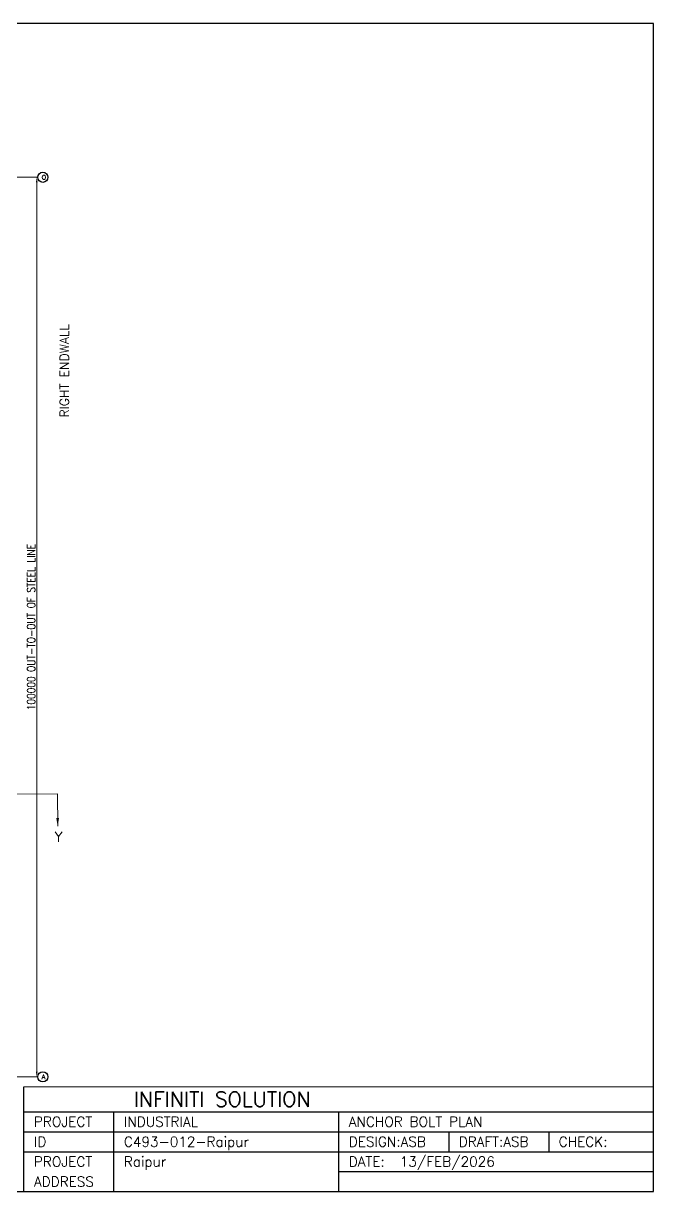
# Model space of a CAD drawing. Header units: millimetres. Extents: x 68421 to 1479662, y -51504 to 144751.
# Drawn here: x 1041566 to 1111605, y -30073 to 99804 of the extents above; entities that cross this region are included whole.
import ezdxf

# ---------------------------------------------------------------- set-up
doc = ezdxf.new("R2010")
doc.units = ezdxf.units.MM
doc.header["$LTSCALE"] = 0.35
doc.header["$MEASUREMENT"] = 0
doc.linetypes.add('CONTIN', pattern=[0, 0, 0])
doc.layers.get('0').update_dxf_attribs({"linetype": 'CONTIN'})
doc.layers.get('Defpoints').update_dxf_attribs({"linetype": 'CONTINUOUS'})
for name, color, linetype in [('11', 7, 'CONTIN'), ('13', 1, 'CONTIN'), ('14', 7, 'CONTIN'), ('22', 7, 'CONTIN')]:
    doc.layers.add(name, color=color, linetype=linetype)
doc.styles.add('SIMPLEX', font='simplex.shx', dxfattribs={"width": 0.8})
doc.dimstyles.new('FOR D', dxfattribs={"dimscale": 114, "dimtxt": 2, "dimasz": 2, "dimexe": 1, "dimexo": 1, "dimgap": 1, "dimtad": 1, "dimdec": 0, "dimzin": 0, "dimdsep": 46, "dimtxsty": 'SIMPLEX', "dimcen": 1, "dimclrd": 6, "dimclre": 6, "dimclrt": 7, "dimadec": 0, "dimazin": 0, "dimtfac": 1, "dimtdec": 0, "dimtofl": 0, "dimtmove": 0, "dimatfit": 3, "dimfxl": 1, "dimtolj": 1, "dimtzin": 0, "dimlwd": 0, "dimlwe": 0, "dimarcsym": 1})

# ---------------------------------------------------------------- blocks, each defined once
blk = doc.blocks.new('*D270')
at = {"color": 6, "linetype": 'Continuous', "lineweight": 0}
for p, q in [((1040382, 82690), (1043169, 82690)), ((1043055, 82120), (1043055, -16740)), ((1040382, -17310), (1043169, -17310))]:
    blk.add_line(p, q, dxfattribs=at)
at = {"color": 6, "linetype": 'Continuous', "lineweight": 5}
for points in [[(1043150, 82120), (1042960, 82120), (1043055, 82690)], [(1042960, -16740), (1043150, -16740), (1043055, -17310)]]:
    blk.add_solid(points, dxfattribs=at)
at = {"layer": 'Defpoints', "color": 0, "linetype": 'Continuous', "lineweight": 5}
for p in [(1040268, 82690), (1040268, -17310), (1043055, -17310)]:
    blk.add_point(p, dxfattribs=at)
at = {"color": 7, "linetype": 'Continuous', "lineweight": 5, "insert": (1042428, 32690), "char_height": 912, "attachment_point": 5, "rotation": 90, "style": 'SIMPLEX'}
blk.add_mtext('\\A1;100000 OUT-TO-OUT OF STEEL LINE', dxfattribs=at)

msp = doc.modelspace()

# ---------------------------------------------------------------- linework, layer by layer
at = {"color": 6, "linetype": 'Continuous', "lineweight": 5}
msp.add_line((1019076, 14121), (1045376.19103, 14134.2368), dxfattribs=at)
for p, q in [((1041628.90606, -30072.89102), (1041628.90606, -18410.20679)), ((1041628.90606, -21187.03762), (1111605, -21187.03762)), ((1051625.49114, -30072.89102), (1051625.49114, -21187.03762)), ((1076616.94731, -30072.89102), (1076616.94731, -21187.03762)), ((1041628.90606, -23408.50097), (1111605, -23408.50097)), ((1088835.02514, -23408.50097), (1088835.02514, -25629.96432)), ((1099942.31087, -23408.50097), (1099942.31087, -25629.96432)), ((1041628.90606, -25629.96432), (1111605, -25629.96432)), ((1076616.94731, -27851.42767), (1111605, -27851.42767))]:
    msp.add_line(p, q)
at = {"linetype": 'Continuous', "lineweight": 5}
msp.add_line((1041628.90606, -18410.20679), (1111605, -18410.20679), dxfattribs=at)
at = {"layer": '13'}
for centre in [(1043730.092, 82689.899), (1043730.092, -17310.101)]:
    msp.add_circle(centre, 561.092, dxfattribs=at)
at = {"layer": '22'}
for p, q in [((1111605, 99804), (927940.72605, 99804)), ((1111605, -30072.89102), (1111605, 99804)), ((927940.72605, -30072.89102), (1111605, -30072.89102))]:
    msp.add_line(p, q, dxfattribs=at)

# ---------------------------------------------------------------- texts
at = {"layer": '11', "style": 'SIMPLEX'}
msp.add_text('RIGHT ENDWALL', height=1000, rotation=90, dxfattribs=at).set_placement((1046624.51605, 56003.014))
msp.add_text('Y', height=1100, dxfattribs=at).set_placement((1045062, 8813))
at = {"layer": '13', "style": 'SIMPLEX'}
for s, p in [('O', (1043603.847, 82437.407)), ('A', (1043603.847, -17562.593))]:
    msp.add_text(s, height=504.983, dxfattribs=at).set_placement(p)
at = {"layer": '14', "style": 'SIMPLEX'}
for s, height, p in [('INFINITI SOLUTION', 1666.0975137, (1053846.94633, -20631.67178)), ('PROJECT', 1110.731676, (1042739.63447, -22853.13513)), ('INDUSTRIAL', 1110.731676, (1052736.21955, -22853.13513)), ('ANCHOR BOLT PLAN', 1110.7316758, (1077727.68716, -22853.13513)), ('ID', 1110.731676, (1042739.63447, -25074.59848)), ('C493-012-Raipur', 1110.7316758, (1052736.21955, -25074.59848)), ('DESIGN:ASB', 1110.731676, (1077727.68716, -25074.59848)), ('DRAFT:ASB', 1110.731676, (1089945.72742, -25074.59848)), ('CHECK:', 1110.731676, (1101053.05235, -25074.59848)), ('13/FEB/2026', 1110.7316758, (1083392.41674, -27296.06183)), ('PROJECT', 1110.731676, (1042739.63447, -27296.06183)), ('Raipur', 1110.731676, (1052736.21955, -27296.06183)), ('DATE:', 1110.731676, (1077727.68716, -27296.06183)), ('ADDRESS', 1110.731676, (1042739.63447, -29517.52519))]:
    msp.add_text(s, height=height, dxfattribs=at).set_placement(p)

# ---------------------------------------------------------------- dimensions: what is measured, and where the dimension line sits
at = {"linetype": 'Continuous', "lineweight": 5}
dim = msp.add_linear_dim(base=(1043055, -17310.101), p1=(1040267.72605, 82689.899), p2=(1040267.72605, -17310.101), angle=90, text='<> OUT-TO-OUT OF STEEL LINE', dimstyle='FOR D', override={"dimtxt": 8, "dimasz": 5, "dimgap": 1.5}, dxfattribs=at)
dim.commit()
dim.dimension.update_dxf_attribs({"geometry": '*D270', "text_midpoint": (1042428, 32689.899)})

# ---------------------------------------------------------------- leaders
msp.add_leader([(1045378, 10540), (1045376.19103, 14134.2368)], dimstyle='FOR D', override={"dimasz": 8, "dimtad": 0}, dxfattribs=at)

doc.saveas('drawing.dxf')
